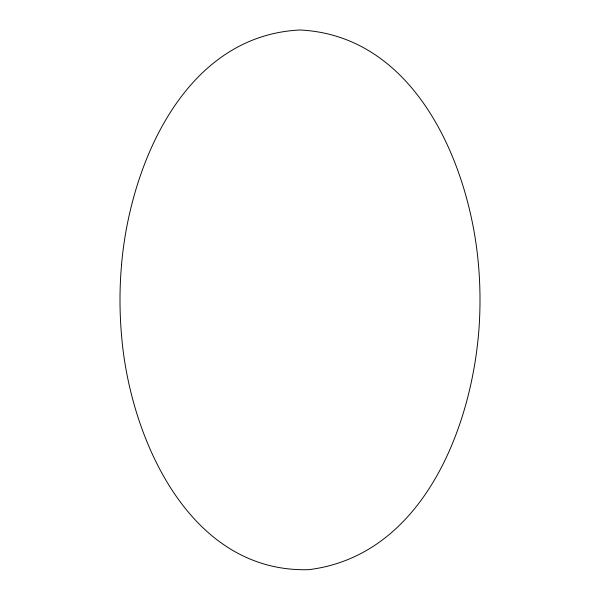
<?xml version="1.0" encoding="UTF-8"?>
<svg xmlns="http://www.w3.org/2000/svg" width="600" height="600" viewBox="0 0 600 600"><rect width="100%" height="100%" fill="white"/><g stroke="black" fill="none" stroke-linecap="round" stroke-linejoin="round"><path stroke-width="0.9" d="M121.575 264.353L120.885 273.248A404.138 404.138 0 0 0 121.575 335.647C129.788 437.055 188.917 573.188 308.85 569.655C422.647 555.555 472.298 427.103 479.115 326.752A404.138 404.138 0 0 0 478.425 264.353C469.793 164.58 415.545 35.55 300 30C184.455 35.55 130.208 164.58 121.575 264.353"/></g></svg>
